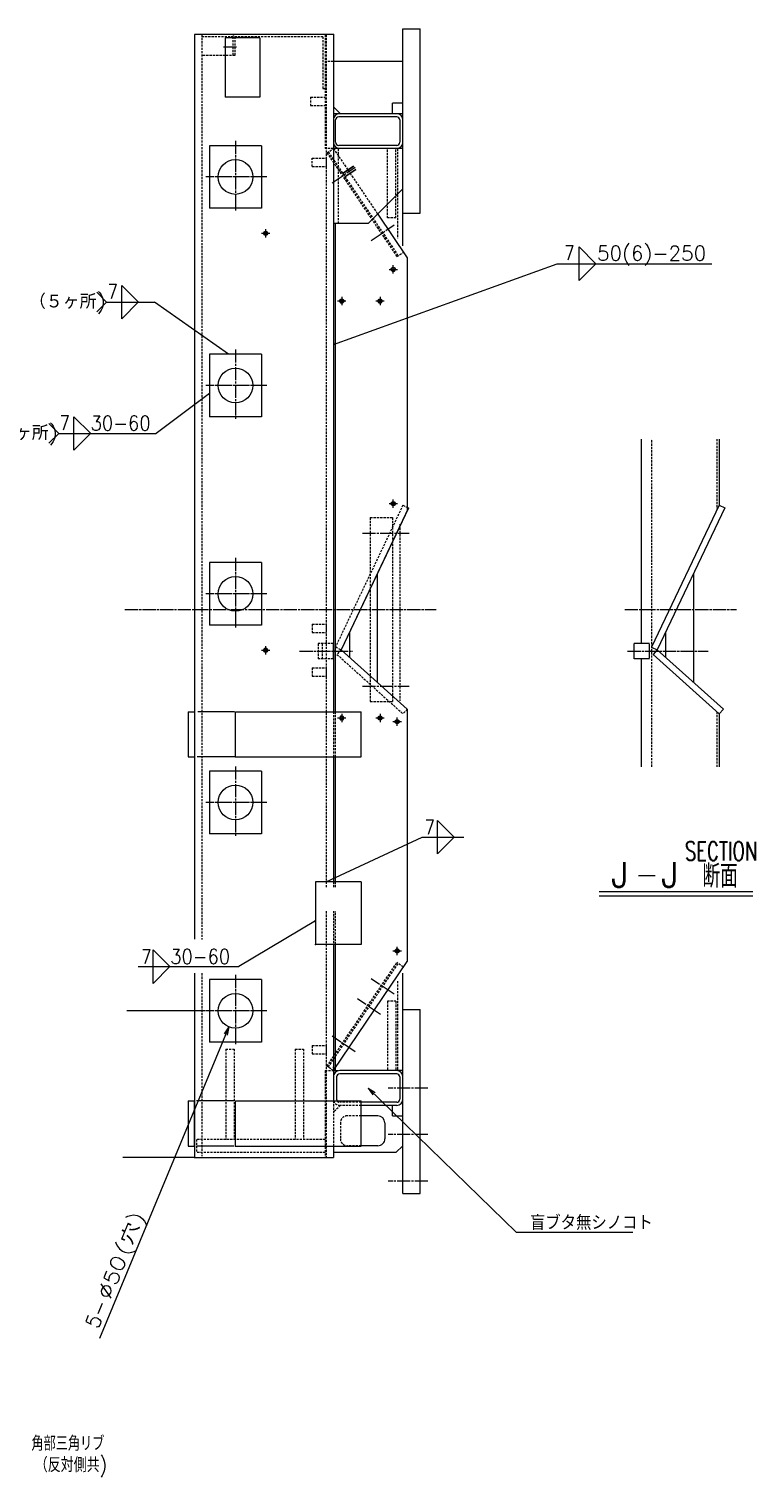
# Model space of a CAD drawing. Header units: inches. Extents: x -3285 to 2472, y -2323 to 2240.
# Drawn here: x 1227 to 2272, y 71 to 2155 of the extents above; entities that cross this region are included whole.
import ezdxf
from ezdxf.enums import TextEntityAlignment as Align

# ---------------------------------------------------------------- set-up
doc = ezdxf.new("R2010")
doc.units = ezdxf.units.IN
doc.header["$MEASUREMENT"] = 0
for name, pattern in [('CENTERLINE', [25.4, 19.05, -1.5875, 3.175, -1.5875]), ('DASHED', [4.7625, 3.175, -1.5875]), ('SOLID', [0])]:
    doc.linetypes.add(name, pattern=pattern)
for name, color, linetype in [('0$C$L0$V_DRAWING', 7, 'SOLID'), ('0$C$L0$V_PV', 7, 'SOLID'), ('Layer11$C$L11$V_DRAWING', 52, 'SOLID'), ('Layer11$C$L11$V_PV', 52, 'SOLID'), ('Layer12$C$L12$V_PV', 52, 'SOLID'), ('Layer13$C$L13$V_PV', 52, 'SOLID'), ('Layer21$C$L21$V_DRAWING', 2, 'SOLID'), ('Layer21$C$L21$V_PV', 2, 'SOLID'), ('Layer31$C$L31$V_DRAWING', 2, 'SOLID'), ('Layer8$C$L8$V_DRAWING', 40, 'SOLID'), ('Layer8$C$L8$V_PV', 40, 'SOLID'), ('Layer9$C$L9$V_PV', 254, 'SOLID')]:
    doc.layers.add(name, color=color, linetype=linetype)
doc.styles.add('CADRASTD', font='txt', dxfattribs={"bigfont": 'bigfont'})
doc.dimstyles.new('DIM2', dxfattribs={"dimtxt": 0.156, "dimasz": 2, "dimexe": 0, "dimexo": 0, "dimgap": 0.078, "dimtad": 3, "dimzin": 0, "dimdsep": 46, "dimtxsty": 'CADRASTD', "dimblk": 'CADRA_ARROW22_5OPEN', "dimblk1": 'CADRA_ARROW22_5OPEN', "dimblk2": 'CADRA_ARROW22_5OPEN', "dimcen": 0.09, "dimaunit": 1, "dimadec": 17154, "dimazin": 0, "dimtfac": 1, "dimtofl": 0, "dimtmove": 0, "dimatfit": 3, "dimldrblk": 'CADRA_ARROW22_5OPEN', "dimfxl": 1, "dimtolj": 1, "dimtzin": 0, "dimarcsym": 0})
doc.dimstyles.new('DIM3', dxfattribs={"dimtxt": 20.999964, "dimasz": 2, "dimexe": 3.81, "dimexo": 2.54, "dimgap": 10.499982, "dimtad": 3, "dimzin": 0, "dimdsep": 46, "dimtxsty": 'CADRASTD', "dimblk": 'CADRA_ARROW22_5OPEN', "dimblk1": 'CADRA_ARROW22_5OPEN', "dimblk2": 'CADRA_ARROW22_5OPEN', "dimcen": 0.09, "dimaunit": 1, "dimadec": 17153, "dimazin": 0, "dimtfac": 1, "dimtofl": 0, "dimtmove": 0, "dimatfit": 3, "dimldrblk": 'CADRA_ARROW22_5OPEN', "dimfxl": 1, "dimtolj": 1, "dimtzin": 0, "dimarcsym": 0})

# ---------------------------------------------------------------- blocks, each defined once
blk = doc.blocks.new('BLOCK11')
at = {"layer": '0$C$L0$V_DRAWING'}
blk.add_point((0, 0), dxfattribs=at)
blk.add_point((0, 0), dxfattribs=at)
blk.add_point((0, 0), dxfattribs=at)
blk.add_point((0, 0), dxfattribs=at)
at = {"layer": 'Layer11$C$L11$V_DRAWING', "color": 52}
blk.add_circle((0, 0), 3, dxfattribs=at)
at = {"layer": 'Layer13$C$L13$V_PV', "color": 52, "linetype": 'CENTERLINE'}
for p, q in [((-6, 0), (6, 0)), ((0, -6), (0, 6))]:
    blk.add_line(p, q, dxfattribs=at)
at = {"layer": 'Layer21$C$L21$V_DRAWING'}
blk.add_circle((0, 0), 2.46, dxfattribs=at)
blk = doc.blocks.new('*D14')
at = {"layer": 'Layer9$C$L9$V_PV'}
for q in [(1328.7, 270.2), (1507.9, 708.5), (1512.2, 706.7)]:
    blk.add_line((1514.6, 718.5), q, dxfattribs=at)
at = {"layer": 'Layer9$C$L9$V_PV', "style": 'CADRASTD', "width": 0.857143}
for s, p, p2 in [('(穴)', (1369.7, 387.3), (1394.6, 447.4)), ('%%c50', (1343.7, 324.5), (1368.4, 384)), ('5-', (1326.3, 282.6), (1342.3, 321.1))]:
    blk.add_text(s, height=21, rotation=67.4806, dxfattribs=at).set_placement(p, p2, align=Align.FIT)
blk = doc.blocks.new('CADRA_ARROW22_5OPEN')
at = {"layer": 'Layer8$C$L8$V_DRAWING', "color": 6}
for q in [(-1, 0.2), (-1, -0.2), (-1, 0)]:
    blk.add_line((0, 0), q, dxfattribs=at)
blk = doc.blocks.new('BLOCK21')
at = {"layer": '0$C$L0$V_DRAWING', "color": 20}
blk.add_point((0, 0), dxfattribs=at)
at = {"layer": '0$C$L0$V_DRAWING'}
for p in [(0, 0), (1, 0)]:
    blk.add_point(p, dxfattribs=at)
at = {"layer": 'Layer12$C$L12$V_PV', "color": 20, "linetype": 'DASHED'}
for radius in [3, 2.46]:
    blk.add_circle((-502.4, -12), radius, dxfattribs=at)
at = {"layer": 'Layer13$C$L13$V_PV', "color": 20, "linetype": 'CENTERLINE'}
for p, q in [((-508.4, -12), (-496.4, -12)), ((-502.4, -18), (-502.4, -6))]:
    blk.add_line(p, q, dxfattribs=at)
at = {"layer": '0$C$L0$V_DRAWING', "yscale": -1, "rotation": 90.0000000000002}
for p in [(-1102.4, -12), (-1102.4, -67), (-502.4, -67)]:
    blk.add_blockref('BLOCK11', p, dxfattribs=at)
blk = doc.blocks.new('BLOCK24')
at = {"layer": '0$C$L0$V_DRAWING'}
blk.add_point((0, 0), dxfattribs=at)
blk.add_point((0, 0), dxfattribs=at)
blk.add_point((0, 0), dxfattribs=at)
blk.add_point((0, 0), dxfattribs=at)
at = {"layer": 'Layer21$C$L21$V_DRAWING', "color": 191}
for p, q in [((0, 65), (181, 65)), ((0, 0), (0, 65)), ((181, 0), (181, 65)), ((0, 0), (181, 0))]:
    blk.add_line(p, q, dxfattribs=at)
blk = doc.blocks.new('BLOCK25')
at = {"layer": '0$C$L0$V_DRAWING'}
blk.add_point((0, 0), dxfattribs=at)
blk.add_point((0, 0), dxfattribs=at)
blk.add_point((0, 0), dxfattribs=at)
blk.add_point((0, 0), dxfattribs=at)
at = {"layer": 'Layer21$C$L21$V_DRAWING', "color": 191}
for p, q in [((45, 0), (0, 0)), ((0, -33), (0, 0)), ((45, -33), (45, 0)), ((45, -33), (0, -33))]:
    blk.add_line(p, q, dxfattribs=at)
blk = doc.blocks.new('BLOCK23')
at = {"layer": '0$C$L0$V_DRAWING'}
blk.add_point((0, 0), dxfattribs=at)
blk.add_point((0, 0), dxfattribs=at)
blk.add_point((0, 0), dxfattribs=at)
blk.add_point((0, 0), dxfattribs=at)
blk.add_point((0, 0), dxfattribs=at)
at = {"layer": 'Layer21$C$L21$V_DRAWING', "color": 191}
for p, q in [((-9, 641.5), (0, 641.5)), ((-9, 641.5), (-9, 576.5)), ((0, 641.5), (0, 576.5)), ((-9, 576.5), (0, 576.5)), ((-9, 81.5), (0, 81.5)), ((-9, 81.5), (-9, 16.5)), ((0, 16.5), (0, 81.5)), ((-9, 16.5), (0, 16.5))]:
    blk.add_line(p, q, dxfattribs=at)
at = {"layer": '0$C$L0$V_DRAWING'}
for p in [(59, 576.5), (59, 16.5)]:
    blk.add_blockref('BLOCK24', p, dxfattribs=at)
at = {"layer": '0$C$L0$V_DRAWING', "xscale": 2, "yscale": 2, "zscale": 2, "rotation": 90.0000000000002}
blk.add_blockref('BLOCK25', (174, 306.5), dxfattribs=at)
blk = doc.blocks.new('BLOCK26')
at = {"layer": '0$C$L0$V_DRAWING'}
blk.add_point((0, 0), dxfattribs=at)
blk.add_point((0, 0), dxfattribs=at)
blk.add_point((0, 0), dxfattribs=at)
blk.add_point((0, 0), dxfattribs=at)
at = {"layer": 'Layer12$C$L12$V_PV', "color": 20, "linetype": 'DASHED'}
for p, q in [((-30.5, -190), (-30.5, -178)), ((-30.5, -178), (-10.5, -178)), ((-10.5, -178), (-10.5, -190)), ((-30.5, -190), (-10.5, -190)), ((-30.5, -848.5), (-10.5, -848.5)), ((-30.5, -848.5), (-30.5, -860.5)), ((-10.5, -848.5), (-10.5, -860.5)), ((-30.5, -860.5), (-10.5, -860.5)), ((-30.5, -911.5), (-10.5, -911.5)), ((-30.5, -911.5), (-30.5, -923.5)), ((-10.5, -911.5), (-10.5, -923.5)), ((-30.5, -923.5), (-10.5, -923.5)), ((-30.5, -1455), (-30.5, -1467)), ((-30.5, -1455), (-10.5, -1455)), ((-10.5, -1455), (-10.5, -1467)), ((-30.5, -1467), (-10.5, -1467))]:
    blk.add_line(p, q, dxfattribs=at)
blk = doc.blocks.new('BLOCK29')
at = {"layer": '0$C$L0$V_DRAWING'}
for p in [(0, 0), (0, 0), (1, 0), (1, 0)]:
    blk.add_point(p, dxfattribs=at)
at = {"layer": 'Layer12$C$L12$V_PV', "color": 60, "linetype": 'DASHED'}
for p, q in [((100, 210.1), (2.9, 6.1)), ((100, 210.1), (108.2, 206.2)), ((2.9, 6.1), (11, 2.2)), ((11, 2.2), (5, -4.5)), ((5, -4.5), (100.1, -90.1)), ((106.2, -83.4), (100.1, -90.1))]:
    blk.add_line(p, q, dxfattribs=at)
at = {"layer": 'Layer21$C$L21$V_DRAWING', "color": 4}
for p, q in [((108.2, 206.2), (11, 2.2)), ((11, 2.2), (106.2, -83.4))]:
    blk.add_line(p, q, dxfattribs=at)
blk = doc.blocks.new('TAB171_SYM001')
at = {"layer": 'Layer11$C$L11$V_DRAWING'}
for p, q in [((0, 1), (36.81, 1)), ((0, 0), (36.81, 0))]:
    blk.add_line(p, q, dxfattribs=at)
at = {"layer": 'Layer31$C$L31$V_DRAWING'}
blk.add_line((13.43, 4.78), (9.43, 4.78), dxfattribs=at)
at = {"layer": 'Layer8$C$L8$V_DRAWING', "style": 'CADRASTD'}
for s, height, width, p, p2 in [('SECTION', 4.5, 0.571429, (20.54, 8.47), (37.89, 8.47)), ('断面', 5.5, 0.6763, (24.75, 1.97), (33.21, 1.97))]:
    blk.add_text(s, height=height, dxfattribs=dict(at, width=width)).set_placement(p, p2, align=Align.FIT)
blk = doc.blocks.new('BLOCK46')
at = {"layer": '0$C$L0$V_DRAWING'}
for p in [(0, 0), (0, 0), (1, 0), (1, 0)]:
    blk.add_point(p, dxfattribs=at)
at = {"layer": 'Layer21$C$L21$V_DRAWING', "color": 4}
for p, q in [((100, 210.1), (2.9, 6.1)), ((100, 210.1), (108.2, 206.2)), ((108.2, 206.2), (11, 2.2)), ((63, 111.4), (63, -44.6)), ((23, 27.4), (23, -8.6)), ((2.9, 6.1), (11, 2.2)), ((11, 2.2), (5, -4.5)), ((11, 2.2), (106.2, -83.4)), ((5, -4.5), (100.1, -90.1)), ((106.2, -83.4), (100.1, -90.1))]:
    blk.add_line(p, q, dxfattribs=at)

msp = doc.modelspace()

# ---------------------------------------------------------------- linework, layer by layer
at = {"layer": 'Layer11$C$L11$V_PV'}
for p, q in [((1986.988, 1816.851), (2209.426, 1816.851)), ((1338.583, 1761.594), (1324.441, 1775.736)), ((1338.583, 1761.594), (1324.442, 1747.453)), ((1338.584, 1761.595), (1407.596, 1761.595)), ((1269.748, 1572.625), (1255.606, 1586.767)), ((1269.748, 1572.625), (1255.606, 1558.484)), ((1269.749, 1572.626), (1410.023, 1572.626)), ((1522.719, 1172.105), (1470.216, 1172.105)), ((1523.887, 1107.105), (1468.952, 1107.105)), ((1792.943, 991.568), (1852.996, 991.568)), ((1383.951, 805.242), (1529.008, 805.242)), ((1480.63, 741.605), (1367.568, 741.605)), ((1521.882, 612.1), (1467.937, 612.1)), ((1521.882, 547.101), (1467.937, 547.101)), ((1363.919, 530.605), (1361.941, 530.605)), ((1464.488, 530.605), (1363.919, 530.605)), ((1927.852, 423.365), (2096.097, 423.365))]:
    msp.add_line(p, q, dxfattribs=at)
at = {"layer": 'Layer12$C$L12$V_PV', "linetype": 'DASHED'}
for p, q in [((1475.58, 2146.605), (1475.58, 844.267)), ((1653.131, 2146.605), (1653.131, 1982.605)), ((1654.679, 2146.605), (1654.679, 919.846)), ((1649.927, 2143.402), (1475.58, 2143.402)), ((1520.13, 2143.404), (1520.13, 2116.605)), ((1523.331, 2143.404), (1523.331, 2116.605)), ((1649.929, 2143.404), (1649.929, 2068.604)), ((1523.331, 2116.605), (1475.58, 2116.605)), ((1665.129, 2107.603), (1653.131, 2107.603)), ((1653.129, 2068.604), (1649.929, 2068.604)), ((1632.131, 2056.603), (1632.131, 2044.604)), ((1632.131, 2056.603), (1653.131, 2056.603)), ((1632.131, 2044.604), (1653.131, 2044.604)), ((1665.129, 1982.605), (1653.131, 1982.605)), ((1655.761, 1976.283), (1665.13, 1982.603)), ((1665.13, 1982.603), (1728.773, 1888.248)), ((1765.13, 1982.604), (1665.131, 1982.604)), ((1672.43, 1874.603), (1672.43, 1982.604)), ((1743.129, 1882.603), (1743.129, 1982.604)), ((1755.129, 1882.603), (1755.129, 1982.604)), ((1757.53, 1982.604), (1757.53, 1853.775)), ((1655.761, 1976.283), (1756.416, 1827.057)), ((1657.669, 1977.57), (1758.323, 1828.343)), ((1673.655, 1949.754), (1675.563, 1951.041)), ((1682.602, 1936.49), (1684.51, 1937.776)), ((1755.129, 1882.603), (1743.129, 1882.603)), ((1729.574, 1866.85), (1731.482, 1868.137)), ((1738.521, 1853.586), (1740.429, 1854.873)), ((1756.416, 1827.057), (1765.785, 1833.376)), ((2123.328, 1092.743), (2123.328, 1564.451)), ((2216.929, 1564.451), (2216.929, 1462.386)), ((1765.131, 1469.105), (1771.131, 1466.247)), ((1718.129, 1451.605), (1718.129, 1186.605)), ((1718.13, 1451.605), (1750.13, 1451.605)), ((1750.128, 1451.605), (1750.128, 1186.605)), ((1760.628, 1441.912), (1760.628, 1187.605)), ((1665.128, 1270.105), (1643.129, 1270.105)), ((1643.13, 1270.105), (1643.13, 1248.105)), ((1649.129, 1270.105), (1649.129, 1248.105)), ((1665.128, 1248.105), (1643.129, 1248.105)), ((1665.131, 1172.105), (1665.131, 1107.105)), ((1668.33, 1107.105), (1668.33, 1172.105)), ((1718.13, 1186.605), (1750.13, 1186.605)), ((2216.929, 1171.983), (2216.929, 1092.743)), ((1665.131, 927.109), (1665.131, 919.846)), ((1668.33, 919.846), (1668.33, 927.109)), ((1654.679, 884.862), (1654.679, 530.605)), ((1665.131, 885.318), (1665.131, 837.109)), ((1668.33, 837.109), (1668.33, 885.166)), ((1475.58, 795.849), (1475.58, 532.605)), ((1655.762, 661.924), (1756.417, 811.15)), ((1657.669, 660.638), (1758.324, 809.864)), ((1765.785, 804.831), (1756.417, 811.15)), ((1757.53, 784.436), (1757.53, 655.605)), ((1743.129, 755.605), (1743.129, 655.605)), ((1755.129, 755.605), (1743.129, 755.605)), ((1755.129, 755.605), (1755.129, 655.605)), ((1510.13, 686.605), (1510.13, 556.605)), ((1510.13, 686.605), (1522.13, 686.605)), ((1522.13, 686.605), (1522.13, 556.605)), ((1610.129, 686.605), (1610.129, 556.605)), ((1610.129, 686.605), (1622.129, 686.605)), ((1622.129, 686.605), (1622.129, 556.605)), ((1653.131, 655.605), (1653.131, 530.605)), ((1653.131, 655.605), (1665.131, 655.605)), ((1665.131, 655.605), (1655.762, 661.924)), ((1665.131, 612.105), (1665.131, 547.105)), ((1675.13, 605.604), (1665.131, 595.605)), ((1705.13, 610.105), (1674.129, 610.105)), ((1705.13, 605.605), (1674.131, 605.605)), ((1705.13, 590.605), (1685.13, 590.605)), ((1675.13, 580.605), (1675.13, 557.605)), ((1653.131, 556.605), (1468.13, 556.605)), ((1468.13, 556.605), (1468.13, 537.605)), ((1705.13, 547.605), (1685.13, 547.605)), ((1653.131, 537.605), (1468.13, 537.605))]:
    msp.add_line(p, q, dxfattribs=at)
for centre, radius, start, end in [((1523.331, 2143.404), 3.2, 90.000037, 179.999964), ((1674.131, 614.605), 9, 196.127588, 270.000018), ((1674.129, 614.605), 4.5, 213.74893, 270.000018), ((1685.13, 580.605), 10, 89.999982, 179.999964), ((1685.13, 557.605), 10, 179.999964, 269.999946)]:
    msp.add_arc(centre, radius, start, end, dxfattribs=at)
at = {"layer": 'Layer13$C$L13$V_PV', "linetype": 'CENTERLINE'}
for p, q in [((1525.829, 2128.605), (1505.831, 2128.605)), ((1524.13, 1993.483), (1524.13, 1893.273)), ((1569.498, 1941.603), (1481.272, 1941.603)), ((1663.456, 1933.225), (1696.617, 1955.592)), ((1678.359, 1946.896), (1694.939, 1958.079)), ((1678.583, 1946.564), (1695.163, 1957.748)), ((1681.49, 1942.253), (1698.071, 1953.437)), ((1681.714, 1941.922), (1698.294, 1953.105)), ((1719.375, 1850.321), (1752.536, 1872.689)), ((1524.13, 1693.483), (1524.13, 1593.274)), ((1569.498, 1641.602), (1481.272, 1641.602)), ((1706.757, 1429.105), (1774.284, 1429.105)), ((1524.13, 1393.484), (1524.13, 1293.275)), ((1569.498, 1341.605), (1481.272, 1341.605)), ((1364.891, 1319.105), (1812.75, 1319.105)), ((2084.233, 1319.105), (2245.297, 1319.105)), ((1616.496, 1259.105), (1692.875, 1259.105)), ((2088.494, 1259.105), (2204.391, 1259.105)), ((1706.757, 1209.105), (1774.284, 1209.105)), ((1524.13, 1093.484), (1524.13, 993.275)), ((1569.498, 1041.605), (1481.272, 1041.605)), ((1524.13, 793.484), (1524.13, 693.275)), ((1752.537, 765.518), (1719.375, 787.886)), ((1732.965, 736.502), (1699.804, 758.87)), ((1569.498, 741.605), (1481.272, 741.605)), ((1696.618, 682.615), (1663.456, 704.983)), ((1801.18, 630.605), (1744.095, 630.605)), ((1801.18, 563.605), (1744.095, 563.605)), ((1489.3, 547.105), (1486.171, 547.105)), ((1801.18, 496.605), (1744.095, 496.605))]:
    msp.add_line(p, q, dxfattribs=at)
at = {"layer": 'Layer21$C$L21$V_PV'}
for p, q in [((1465.13, 2146.605), (1465.13, 845.012)), ((1665.131, 2146.605), (1465.13, 2146.605)), ((1665.131, 2146.605), (1665.131, 1172.105)), ((1765.129, 2154.604), (1790.129, 2154.606)), ((1765.13, 1842.373), (1765.13, 2154.604)), ((1790.129, 1889.603), (1790.129, 2154.605)), ((1559.129, 2141.604), (1509.13, 2141.604)), ((1509.13, 2141.604), (1509.13, 2056.603)), ((1559.129, 2141.604), (1559.129, 2056.603)), ((1765.13, 2107.605), (1665.131, 2107.605)), ((1559.129, 2056.603), (1509.13, 2056.603)), ((1665.13, 2042.603), (1675.13, 2032.603)), ((1750.128, 2032.604), (1750.128, 2047.604)), ((1765.13, 2047.604), (1750.128, 2047.604)), ((1765.13, 2032.604), (1665.131, 2032.604)), ((1668.33, 1991.604), (1668.33, 2023.604)), ((1756.13, 2028.104), (1672.83, 2028.104)), ((1760.63, 2023.604), (1760.63, 1991.604)), ((1486.631, 1986.604), (1486.631, 1896.604)), ((1561.629, 1986.604), (1486.631, 1986.604)), ((1561.629, 1986.604), (1561.629, 1896.604)), ((1765.13, 1982.604), (1665.131, 1982.604)), ((1756.13, 1987.104), (1672.83, 1987.104)), ((1715.128, 1874.603), (1765.129, 1924.604)), ((1561.629, 1896.604), (1486.631, 1896.604)), ((1728.773, 1888.248), (1771.13, 1825.451)), ((1765.128, 1889.603), (1790.129, 1889.603)), ((1715.129, 1874.603), (1665.131, 1874.603)), ((1668.33, 1172.105), (1668.33, 1874.603)), ((2042.964, 1816.85), (2018.946, 1840.867)), ((2018.946, 1792.834), (2018.946, 1840.867)), ((1771.13, 1825.451), (1771.13, 1460.773)), ((2042.964, 1816.85), (2018.947, 1792.833)), ((1384.709, 1761.444), (1360.542, 1785.611)), ((1360.544, 1737.579), (1360.544, 1785.611)), ((1384.708, 1761.745), (1360.542, 1737.579)), ((1486.631, 1686.604), (1486.631, 1596.604)), ((1561.629, 1686.604), (1486.631, 1686.604)), ((1561.629, 1686.604), (1561.629, 1596.604)), ((1315.873, 1572.475), (1291.707, 1596.641)), ((1291.708, 1548.61), (1291.708, 1596.642)), ((1561.629, 1596.604), (1486.631, 1596.604)), ((1315.874, 1572.777), (1291.706, 1548.61)), ((2108.129, 1564.451), (2108.129, 1270.105)), ((2220.129, 1564.451), (2220.129, 1469.106)), ((1773.255, 1465.235), (1676.143, 1261.299)), ((1771.131, 1466.247), (1773.255, 1465.235)), ((1561.629, 1386.605), (1486.631, 1386.605)), ((1486.631, 1386.605), (1486.631, 1296.605)), ((1561.629, 1386.605), (1561.629, 1296.605)), ((1728.131, 1370.473), (1728.131, 1214.511)), ((1561.629, 1296.605), (1486.631, 1296.605)), ((1688.13, 1286.473), (1688.13, 1250.511)), ((1665.128, 1249.105), (1665.128, 1269.105)), ((1676.143, 1261.3), (1771.15, 1175.794)), ((2120.127, 1270.105), (2098.127, 1270.105)), ((2098.127, 1248.105), (2098.127, 1270.105)), ((2120.127, 1249.105), (2120.127, 1269.105)), ((2120.127, 1248.105), (2098.127, 1248.105)), ((2108.129, 1248.105), (2108.129, 1092.743)), ((1771.13, 1175.811), (1771.13, 812.756)), ((2220.129, 1169.103), (2220.129, 1092.743)), ((1665.131, 1107.105), (1665.131, 927.109)), ((1668.33, 927.109), (1668.33, 1107.105)), ((1561.629, 1086.605), (1486.631, 1086.605)), ((1486.631, 1086.605), (1486.631, 996.605)), ((1561.629, 1086.605), (1561.629, 996.605)), ((1838.919, 991.567), (1814.902, 1015.584)), ((1814.902, 967.552), (1814.902, 1015.584)), ((1561.629, 996.605), (1486.631, 996.605)), ((1838.919, 991.567), (1814.902, 967.55)), ((1665.131, 837.109), (1665.131, 612.105)), ((1668.33, 655.605), (1668.33, 837.109)), ((1429.924, 805.241), (1405.908, 829.258)), ((1405.91, 781.226), (1405.91, 829.258)), ((1665.131, 655.605), (1771.13, 812.755)), ((1429.924, 805.241), (1405.907, 781.224)), ((1465.13, 795.849), (1465.13, 530.605)), ((1765.13, 478.604), (1765.13, 795.837)), ((1561.629, 786.605), (1486.631, 786.605)), ((1486.631, 786.605), (1486.631, 696.605)), ((1561.628, 786.605), (1561.628, 696.605)), ((1765.128, 743.604), (1790.129, 743.604)), ((1790.129, 478.604), (1790.129, 743.604)), ((1561.629, 696.605), (1486.631, 696.605)), ((1665.131, 655.605), (1671.643, 655.605)), ((1669.629, 646.605), (1669.629, 614.605)), ((1756.13, 651.105), (1674.129, 651.105)), ((1765.13, 655.605), (1674.131, 655.605)), ((1760.63, 646.605), (1760.63, 614.605)), ((1756.13, 610.105), (1705.13, 610.105)), ((1756.128, 605.605), (1705.13, 605.605)), ((1750.128, 590.605), (1750.128, 605.605)), ((1729.13, 590.605), (1705.13, 590.605)), ((1750.128, 590.605), (1765.13, 590.605)), ((1739.13, 580.605), (1739.13, 557.605)), ((1665.131, 547.105), (1665.131, 530.605)), ((1729.13, 547.605), (1705.13, 547.605)), ((1755.129, 537.604), (1765.129, 547.604)), ((1465.13, 530.605), (1665.131, 530.605)), ((1755.129, 537.605), (1665.131, 537.605)), ((1765.13, 478.604), (1790.129, 478.604))]:
    msp.add_line(p, q, dxfattribs=at)
for centre in [(1524.13, 1941.604), (1524.13, 1641.604), (1524.13, 1341.605), (1524.13, 1041.605), (1524.13, 741.605)]:
    msp.add_circle(centre, 25, dxfattribs=at)
for centre, radius, start, end in [((1674.131, 2023.604), 9, 89.999982, 180.000019), ((1672.83, 2023.604), 4.5, 89.999982, 180.000019), ((1756.128, 2023.604), 9, 0, 89.999982), ((1756.13, 2023.604), 4.5, 0, 89.999982), ((1674.131, 1991.604), 9, 180.000036, 270.000018), ((1672.83, 1991.604), 4.5, 180.000036, 270.000018), ((1756.128, 1991.604), 9, 270.000018, 360), ((1756.13, 1991.604), 4.5, 270.000018, 360), ((1674.131, 646.605), 9, 89.999982, 180.000019), ((1674.129, 646.605), 4.5, 89.999982, 180.000019), ((1756.128, 646.605), 9, 0, 89.999982), ((1756.13, 646.605), 4.5, 0, 89.999982), ((1674.131, 614.605), 9, 180.000036, 196.127588), ((1674.129, 614.605), 4.5, 180.000036, 213.74893), ((1756.128, 614.605), 9, 270.000018, 360), ((1756.13, 614.605), 4.5, 270.000018, 360), ((1729.13, 580.605), 10, 0, 89.999982), ((1729.13, 557.605), 10, 269.999963, 360)]:
    msp.add_arc(centre, radius, start, end, dxfattribs=at)
at = {"layer": 'Layer8$C$L8$V_PV'}
for p, q in [((1927.852, 423.364), (1715.129, 630.604)), ((1715.129, 630.604), (1721.926, 620.715)), ((1715.129, 630.604), (1725.193, 624.068))]:
    msp.add_line(p, q, dxfattribs=at)

# ---------------------------------------------------------------- block references
at = {"layer": '0$C$L0$V_PV'}
for name, p in [('BLOCK26', (1665.131, 2146.605)), ('BLOCK11', (1567.63, 1860.605)), ('BLOCK11', (1751.13, 1808.552)), ('BLOCK11', (1751.13, 1471.552)), ('BLOCK11', (1567.63, 1260.605)), ('BLOCK23', (1465.13, 530.605)), ('BLOCK11', (1756.83, 1157.9)), ('BLOCK11', (1756.83, 827.9))]:
    msp.add_blockref(name, p, dxfattribs=at)
at = {"layer": '0$C$L0$V_PV', "yscale": -1, "rotation": 270.0000000000006}
msp.add_blockref('BLOCK21', (1665.131, 660.605), dxfattribs=at)
at = {"layer": '0$C$L0$V_PV'}
for name, p, xscale, yscale, zscale in [('BLOCK29', (1665.131, 1259.105), 1.000000357627954, 1.000000357627954, 1.000000357627954), ('BLOCK46', (2120.129, 1259.104), 1.000000357627954, 1.000000357627954, 1.000000357627954), ('TAB171_SYM001', (2047.73, 907.264), 6.000001430511475, 6.000001430511475, 6.000001430511475)]:
    msp.add_blockref(name, p, dxfattribs=dict(at, xscale=xscale, yscale=yscale, zscale=zscale))

# ---------------------------------------------------------------- texts
at = {"layer": 'Layer8$C$L8$V_PV', "style": 'CADRASTD'}
for s, width, p, p2 in [('7', 0.857143, (1997.534, 1822.061), (2011.934, 1822.061)), ('50(6)-250', 0.857143, (2044.369, 1821.342), (2201.555, 1821.342)), ('（５ヶ所)', 0.857143, (1226.973, 1751.88), (1337.349, 1751.88)), ('7', 0.857143, (1339.997, 1766.163), (1354.397, 1766.163)), ('（５ヶ所)', 0.857143, (1158.137, 1562.913), (1268.513, 1562.913)), ('7', 0.857143, (1271.161, 1577.195), (1285.561, 1577.195)), ('30-60', 0.857143, (1315.676, 1576.952), (1402.076, 1576.952)), ('7', 0.857143, (1796.458, 995.543), (1810.858, 995.543)), ('7', 0.857143, (1388.465, 809.091), (1402.865, 809.091)), ('30-60', 0.857143, (1430.197, 809.326), (1516.597, 809.326)), ('盲ブタ無シノコト', 0.857143, (1947.947, 426.364), (2124.707, 426.364)), ('角部三角リブ', 0.676298, (1230.549, 108.626), (1335.532, 108.626)), ('（反対側共)', 0.6763, (1235.249, 77.793), (1338.925, 77.793))]:
    msp.add_text(s, height=21, dxfattribs=dict(at, width=width)).set_placement(p, p2, align=Align.FIT)
at = {"layer": 'Layer8$C$L8$V_PV', "char_height": 36, "width": 32.00054, "attachment_point": 7, "line_spacing_factor": 0.9, "style": 'CADRASTD'}
for insert in [(2065.002, 919.472), (2137.002, 919.472)]:
    msp.add_mtext('J', dxfattribs=dict(at, insert=insert))

# ---------------------------------------------------------------- dimensions: what is measured, and where the dimension line sits
at = {"layer": 'Layer9$C$L9$V_PV'}
dim = msp.add_diameter_dim_2p(p1=(1514.555, 718.511), p2=(1533.705, 764.699), text='5-%%c50(穴)', dimstyle='DIM3', dxfattribs=at)
dim.commit()
dim.dimension.update_dxf_attribs({"geometry": '*D14', "text_midpoint": (1350.776, 369), "dimtype": 163, "text_rotation": 67.480589})

# ---------------------------------------------------------------- leaders
for points in [[(1665.129, 1700.636), (1986.989, 1816.848)], [(1513.925, 1686.602), (1407.596, 1761.594)], [(1486.631, 1629.809), (1410.022, 1572.625)], [(1654.678, 927.109), (1792.945, 991.568)], [(1639.124, 871.331), (1529.007, 805.242)]]:
    msp.add_leader(points, dimstyle='DIM2')

doc.saveas('drawing.dxf')
